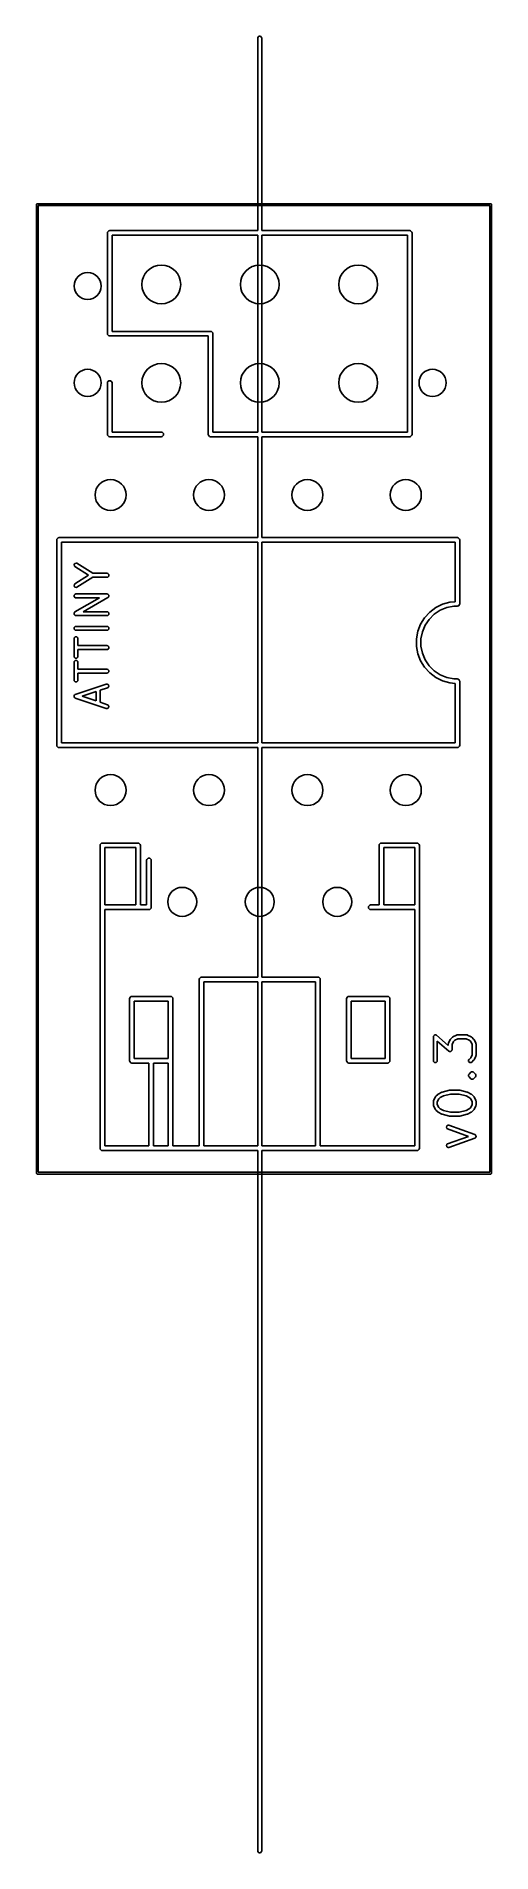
# Model space of a CAD drawing. Extents: x 146.8 to 158.5, y -137.9 to -91.1.
import ezdxf

# ---------------------------------------------------------------- set-up
doc = ezdxf.new("R2010")
doc.units = 0
doc.layers.add('BLACK', color=7, linetype='CONTINUOUS')

msp = doc.modelspace()

# ---------------------------------------------------------------- linework, layer by layer
at = {"layer": 'BLACK', "linetype": 'CONTINUOUS'}
for p, q in [((152.49, -91.1), (152.493806, -91.080866)), ((152.49, -96.07), (152.49, -91.1)), ((152.493806, -91.080866), (152.520866, -91.053806)), ((152.520866, -91.053806), (152.559134, -91.053806)), ((152.559134, -91.053806), (152.586194, -91.080866)), ((152.586194, -91.080866), (152.59, -91.1)), ((152.59, -91.1), (152.59, -96.07)), ((146.775, -95.4), (146.776903, -95.390433)), ((146.775, -120.4), (146.775, -95.4)), ((146.776903, -95.390433), (146.790433, -95.376903)), ((146.790433, -95.376903), (146.8, -95.375)), ((146.8, -95.375), (158.5, -95.375)), ((146.825, -95.425), (146.825, -120.375)), ((158.475, -95.425), (146.825, -95.425)), ((158.475, -120.375), (158.475, -95.425)), ((158.5, -95.375), (158.509567, -95.376903)), ((158.509567, -95.376903), (158.523097, -95.390433)), ((158.523097, -95.390433), (158.525, -95.4)), ((158.525, -95.4), (158.525, -120.4)), ((148.61, -96.13), (148.614567, -96.107039)), ((148.614567, -96.107039), (148.647039, -96.074567)), ((148.647039, -96.074567), (148.67, -96.07)), ((148.67, -96.07), (152.49, -96.07)), ((152.59, -96.07), (156.41, -96.07)), ((156.41, -96.07), (156.432961, -96.074567)), ((156.432961, -96.074567), (156.465433, -96.107039)), ((156.465433, -96.107039), (156.47, -96.13)), ((148.61, -98.73), (148.61, -96.13)), ((148.73, -96.19), (148.73, -98.67)), ((152.49, -96.19), (148.73, -96.19)), ((152.49, -101.27), (152.49, -96.19)), ((152.59, -96.19), (152.59, -101.27)), ((156.35, -96.19), (152.59, -96.19)), ((156.35, -101.27), (156.35, -96.19)), ((156.47, -96.13), (156.47, -101.33)), ((148.614567, -98.752961), (148.61, -98.73)), ((148.647039, -98.785433), (148.614567, -98.752961)), ((148.67, -98.79), (148.647039, -98.785433)), ((151.21, -98.79), (148.67, -98.79)), ((148.73, -98.67), (151.27, -98.67)), ((151.21, -101.33), (151.21, -98.79)), ((151.27, -98.67), (151.292961, -98.674567)), ((151.292961, -98.674567), (151.325433, -98.707039)), ((151.325433, -98.707039), (151.33, -98.73)), ((151.33, -98.73), (151.33, -101.27)), ((148.61, -100), (148.614567, -99.977039)), ((148.61, -101.33), (148.61, -100)), ((148.614567, -99.977039), (148.647039, -99.944567)), ((148.647039, -99.944567), (148.692961, -99.944567)), ((148.692961, -99.944567), (148.725433, -99.977039)), ((148.725433, -99.977039), (148.73, -100)), ((148.73, -100), (148.73, -101.27)), ((148.73, -101.27), (150, -101.27)), ((150, -101.27), (150.022961, -101.274567)), ((150.022961, -101.274567), (150.055433, -101.307039)), ((151.33, -101.27), (152.49, -101.27)), ((152.59, -101.27), (156.35, -101.27)), ((148.614567, -101.352961), (148.61, -101.33)), ((148.647039, -101.385433), (148.614567, -101.352961)), ((148.67, -101.39), (148.647039, -101.385433)), ((150, -101.39), (148.67, -101.39)), ((150.022961, -101.385433), (150, -101.39)), ((150.055433, -101.352961), (150.022961, -101.385433)), ((150.055433, -101.307039), (150.055433, -101.352961)), ((151.214567, -101.352961), (151.21, -101.33)), ((151.247039, -101.385433), (151.214567, -101.352961)), ((151.27, -101.39), (151.247039, -101.385433)), ((152.49, -101.39), (151.27, -101.39)), ((152.49, -103.995), (152.49, -101.39)), ((156.41, -101.39), (152.59, -101.39)), ((152.59, -101.39), (152.59, -103.995)), ((156.432961, -101.385433), (156.41, -101.39)), ((156.465433, -101.352961), (156.432961, -101.385433)), ((156.47, -101.33), (156.465433, -101.352961)), ((147.3, -104.055), (147.304567, -104.032039)), ((147.3, -109.355), (147.3, -104.055)), ((147.304567, -104.032039), (147.337039, -103.999567)), ((147.337039, -103.999567), (147.36, -103.995)), ((147.36, -103.995), (152.49, -103.995)), ((152.59, -103.995), (157.64, -103.995)), ((157.64, -103.995), (157.662961, -103.999567)), ((157.662961, -103.999567), (157.695433, -104.032039)), ((157.695433, -104.032039), (157.7, -104.055)), ((157.7, -104.055), (157.7, -105.705)), ((147.42, -104.115), (147.42, -109.295)), ((152.49, -104.115), (147.42, -104.115)), ((152.49, -109.295), (152.49, -104.115)), ((152.59, -104.115), (152.59, -109.295)), ((157.58, -104.115), (152.59, -104.115)), ((157.58, -105.650559), (157.58, -104.115)), ((147.74765, -104.69222), (147.768195, -104.659935)), ((147.755952, -104.729578), (147.74765, -104.69222)), ((147.770051, -104.743061), (147.755952, -104.729578)), ((147.768195, -104.659935), (147.805553, -104.651633)), ((148.12281, -104.967544), (147.770051, -104.743061)), ((147.770051, -105.192028), (148.12281, -104.967544)), ((147.805553, -104.651633), (147.823739, -104.658695)), ((147.823739, -104.658695), (148.230502, -104.917544)), ((148.230502, -105.017544), (147.823739, -105.276394)), ((148.230502, -104.917544), (148.596895, -104.917544)), ((148.596895, -105.017544), (148.230502, -105.017544)), ((148.596895, -104.917544), (148.616029, -104.92135)), ((148.616029, -105.013738), (148.596895, -105.017544)), ((148.616029, -104.92135), (148.643089, -104.94841)), ((148.643089, -104.986678), (148.616029, -105.013738)), ((148.643089, -104.94841), (148.643089, -104.986678)), ((147.74765, -105.242869), (147.755952, -105.205512)), ((147.768196, -105.275154), (147.74765, -105.242869)), ((147.750701, -105.481743), (147.777761, -105.454683)), ((147.750701, -105.520011), (147.750701, -105.481743)), ((147.755952, -105.205512), (147.770051, -105.192028)), ((147.805553, -105.283456), (147.768196, -105.275154)), ((147.777761, -105.454683), (147.796895, -105.450877)), ((147.796895, -105.450877), (148.596895, -105.450877)), ((147.823739, -105.276394), (147.805553, -105.283456)), ((148.596895, -105.450877), (148.616029, -105.454683)), ((148.616029, -105.454683), (148.620883, -105.459537)), ((148.620883, -105.459537), (148.62751, -105.461345)), ((148.62751, -105.461345), (148.633935, -105.472589)), ((148.633935, -105.472589), (148.643089, -105.481743)), ((148.643089, -105.481743), (148.643089, -105.488608)), ((148.643089, -105.488608), (148.646496, -105.494571)), ((148.646496, -105.494571), (148.643089, -105.507063)), ((148.643089, -105.507063), (148.643089, -105.520011)), ((147.747294, -105.964326), (147.750701, -105.951833)), ((147.750701, -105.970288), (147.747294, -105.964326)), ((147.777761, -105.547071), (147.750701, -105.520011)), ((147.750701, -105.938886), (147.755556, -105.93403)), ((147.750701, -105.951833), (147.750701, -105.938886)), ((147.750701, -105.977154), (147.750701, -105.970288)), ((147.755556, -105.93403), (147.757363, -105.927406)), ((147.757363, -105.927406), (147.772088, -105.914608)), ((147.772088, -105.914608), (148.408617, -105.550877)), ((147.796895, -105.550877), (147.777761, -105.547071)), ((148.408617, -105.550877), (147.796895, -105.550877)), ((148.621702, -105.544289), (147.985173, -105.90802)), ((147.985173, -105.90802), (148.596895, -105.90802)), ((148.596895, -105.90802), (148.616029, -105.911826)), ((148.616029, -105.911826), (148.643089, -105.938886)), ((148.636427, -105.531491), (148.621702, -105.544289)), ((148.638233, -105.524866), (148.636427, -105.531491)), ((148.643089, -105.520011), (148.638233, -105.524866)), ((148.643089, -105.938886), (148.643089, -105.977154)), ((156.794102, -106.066207), (156.925883, -105.921651)), ((157.040785, -105.974855), (156.909855, -106.105785)), ((156.925883, -105.921651), (157.081982, -105.80377)), ((157.194743, -105.871983), (157.040785, -105.974855)), ((157.081982, -105.80377), (157.257084, -105.716579)), ((157.365812, -105.801124), (157.194743, -105.871983)), ((157.257084, -105.716579), (157.445226, -105.663049)), ((157.547418, -105.765), (157.365812, -105.801124)), ((157.445226, -105.663049), (157.58, -105.650559)), ((157.64, -105.765), (157.547418, -105.765)), ((157.654056, -105.760433), (157.64, -105.765)), ((157.662961, -105.760433), (157.654056, -105.760433)), ((157.667247, -105.756146), (157.662961, -105.760433)), ((157.675267, -105.753541), (157.667247, -105.756146)), ((157.68965, -105.733743), (157.675267, -105.753541)), ((157.695433, -105.727961), (157.68965, -105.733743)), ((157.696029, -105.724964), (157.695433, -105.727961)), ((157.697063, -105.723541), (157.696029, -105.724964)), ((157.7, -105.705), (157.697063, -105.719766)), ((157.697063, -105.719766), (157.697063, -105.723541)), ((147.759856, -105.986309), (147.750701, -105.977154)), ((147.750701, -106.319838), (147.777761, -106.292778)), ((147.750701, -106.358106), (147.750701, -106.319838)), ((147.777761, -106.385166), (147.750701, -106.358106)), ((147.766281, -105.997552), (147.759856, -105.986309)), ((147.772905, -105.999358), (147.766281, -105.997552)), ((147.777761, -106.004214), (147.772905, -105.999358)), ((147.796895, -106.00802), (147.777761, -106.004214)), ((147.777761, -106.292778), (147.796895, -106.288972)), ((147.796895, -106.388972), (147.777761, -106.385166)), ((148.596895, -106.00802), (147.796895, -106.00802)), ((147.796895, -106.288972), (148.596895, -106.288972)), ((148.596895, -106.388972), (147.796895, -106.388972)), ((148.616029, -106.004214), (148.596895, -106.00802)), ((148.596895, -106.288972), (148.616029, -106.292778)), ((148.616029, -106.385166), (148.596895, -106.388972)), ((148.643089, -105.977154), (148.616029, -106.004214)), ((148.616029, -106.292778), (148.643089, -106.319838)), ((148.643089, -106.358106), (148.616029, -106.385166)), ((148.643089, -106.319838), (148.643089, -106.358106)), ((156.584522, -106.607196), (156.620465, -106.414917)), ((156.620465, -106.414917), (156.691127, -106.232517)), ((156.691127, -106.232517), (156.794102, -106.066207)), ((156.736124, -106.430812), (156.7, -106.612418)), ((156.806983, -106.259743), (156.736124, -106.430812)), ((156.909855, -106.105785), (156.806983, -106.259743)), ((147.746895, -106.605639), (147.750701, -106.586505)), ((147.746895, -107.062782), (147.746895, -106.605639)), ((147.750701, -106.586505), (147.777761, -106.559445)), ((147.777761, -106.559445), (147.816029, -106.559445)), ((147.816029, -106.559445), (147.843089, -106.586505)), ((147.843089, -106.586505), (147.846895, -106.605639)), ((147.846895, -106.605639), (147.846895, -106.784211)), ((147.846895, -106.784211), (148.596895, -106.784211)), ((148.596895, -106.884211), (147.846895, -106.884211)), ((147.846895, -106.884211), (147.846895, -107.062782)), ((148.596895, -106.784211), (148.616029, -106.788017)), ((148.616029, -106.880405), (148.596895, -106.884211)), ((148.616029, -106.788017), (148.643089, -106.815077)), ((148.643089, -106.853345), (148.616029, -106.880405)), ((148.643089, -106.815077), (148.643089, -106.853345)), ((156.584522, -106.802804), (156.584522, -106.607196)), ((156.620465, -106.995083), (156.584522, -106.802804)), ((156.7, -106.612418), (156.7, -106.797582)), ((156.7, -106.797582), (156.736124, -106.979188)), ((147.750701, -107.081916), (147.746895, -107.062782)), ((147.746895, -107.215163), (147.750701, -107.196029)), ((147.746895, -107.672306), (147.746895, -107.215163)), ((147.777761, -107.108976), (147.750701, -107.081916)), ((147.750701, -107.196029), (147.777761, -107.168969)), ((147.816029, -107.108976), (147.777761, -107.108976)), ((147.777761, -107.168969), (147.816029, -107.168969)), ((147.843089, -107.081916), (147.816029, -107.108976)), ((147.816029, -107.168969), (147.843089, -107.196029)), ((147.846895, -107.062782), (147.843089, -107.081916)), ((147.843089, -107.196029), (147.846895, -107.215163)), ((147.846895, -107.215163), (147.846895, -107.393735)), ((156.691127, -107.177483), (156.620465, -106.995083)), ((156.794102, -107.343793), (156.691127, -107.177483)), ((156.736124, -106.979188), (156.806983, -107.150257)), ((156.925883, -107.488349), (156.794102, -107.343793)), ((156.806983, -107.150257), (156.909855, -107.304215)), ((156.909855, -107.304215), (157.040785, -107.435145)), ((147.750701, -107.69144), (147.746895, -107.672306)), ((147.777761, -107.7185), (147.750701, -107.69144)), ((147.816029, -107.7185), (147.777761, -107.7185)), ((147.781084, -108.043919), (148.581084, -107.777253)), ((147.843089, -107.69144), (147.816029, -107.7185)), ((147.846895, -107.672306), (147.843089, -107.69144)), ((147.846895, -107.393735), (148.596895, -107.393735)), ((148.596895, -107.493735), (147.846895, -107.493735)), ((147.846895, -107.493735), (147.846895, -107.672306)), ((148.581084, -107.777253), (148.600439, -107.774813)), ((148.596895, -107.393735), (148.616029, -107.397541)), ((148.616029, -107.489929), (148.596895, -107.493735)), ((148.600439, -107.774813), (148.634668, -107.791927)), ((148.616029, -107.397541), (148.643089, -107.424601)), ((148.643089, -107.462869), (148.616029, -107.489929)), ((148.646769, -107.828231), (148.629655, -107.86246)), ((148.634668, -107.791927), (148.646769, -107.828231)), ((148.643089, -107.424601), (148.643089, -107.462869)), ((157.081982, -107.60623), (156.925883, -107.488349)), ((157.040785, -107.435145), (157.194743, -107.538017)), ((157.257084, -107.693421), (157.081982, -107.60623)), ((157.194743, -107.538017), (157.365812, -107.608876)), ((157.445226, -107.746951), (157.257084, -107.693421)), ((157.365812, -107.608876), (157.547418, -107.645)), ((157.58, -107.75944), (157.445226, -107.746951)), ((157.547418, -107.645), (157.64, -107.645)), ((157.58, -109.295), (157.58, -107.75944)), ((157.64, -107.645), (157.654056, -107.649567)), ((157.654056, -107.649567), (157.662961, -107.649567)), ((157.662961, -107.649567), (157.667247, -107.653853)), ((157.667247, -107.653853), (157.675267, -107.656459)), ((157.675267, -107.656459), (157.68965, -107.676256)), ((157.68965, -107.676256), (157.695433, -107.682039)), ((157.695433, -107.682039), (157.696029, -107.685035)), ((157.696029, -107.685035), (157.697063, -107.686459)), ((157.697063, -107.686459), (157.697063, -107.690233)), ((157.697063, -107.690233), (157.7, -107.705)), ((157.7, -107.705), (157.7, -109.355)), ((147.747021, -108.087809), (147.754108, -108.073632)), ((147.748202, -108.091353), (147.747021, -108.087809)), ((147.747021, -108.094897), (147.748202, -108.091353)), ((147.754108, -108.109073), (147.747021, -108.094897)), ((147.754108, -108.073632), (147.759122, -108.058593)), ((147.759122, -108.124113), (147.754108, -108.109073)), ((147.759122, -108.058593), (147.762464, -108.056922)), ((147.762464, -108.125783), (147.759122, -108.124113)), ((147.762464, -108.056922), (147.764135, -108.05358)), ((147.764135, -108.129126), (147.762464, -108.125783)), ((147.764135, -108.05358), (147.781084, -108.043919)), ((147.781084, -108.138787), (147.764135, -108.129126)), ((148.581083, -108.405454), (147.781084, -108.138787)), ((148.318323, -107.970248), (147.955008, -108.091353)), ((147.955008, -108.091353), (148.318323, -108.212458)), ((148.318323, -108.212458), (148.318323, -107.970248)), ((148.612707, -107.872121), (148.418323, -107.936915)), ((148.418323, -107.936915), (148.418323, -108.245791)), ((148.418323, -108.245791), (148.612706, -108.310586)), ((148.612706, -108.310586), (148.629655, -108.320247)), ((148.629655, -107.86246), (148.612707, -107.872121)), ((148.629655, -108.320247), (148.646769, -108.354476)), ((148.600439, -108.407894), (148.581083, -108.405454)), ((148.634668, -108.39078), (148.600439, -108.407894)), ((148.646769, -108.354476), (148.634668, -108.39078)), ((147.304567, -109.377961), (147.3, -109.355)), ((147.337039, -109.410433), (147.304567, -109.377961)), ((147.36, -109.415), (147.337039, -109.410433)), ((152.49, -109.415), (147.36, -109.415)), ((147.42, -109.295), (152.49, -109.295)), ((152.49, -115.34), (152.49, -109.415)), ((152.59, -109.295), (157.58, -109.295)), ((157.64, -109.415), (152.59, -109.415)), ((152.59, -109.415), (152.59, -115.34)), ((157.662961, -109.410433), (157.64, -109.415)), ((157.695433, -109.377961), (157.662961, -109.410433)), ((157.7, -109.355), (157.695433, -109.377961)), ((148.42, -111.94), (148.424567, -111.917039)), ((148.42, -119.76), (148.42, -111.94)), ((148.424567, -111.917039), (148.457039, -111.884567)), ((148.457039, -111.884567), (148.48, -111.88)), ((148.48, -111.88), (149.4, -111.88)), ((148.54, -112), (148.54, -113.48)), ((149.34, -112), (148.54, -112)), ((149.34, -113.48), (149.34, -112)), ((149.4, -111.88), (149.422961, -111.884567)), ((149.422961, -111.884567), (149.455433, -111.917039)), ((149.455433, -111.917039), (149.46, -111.94)), ((149.46, -111.94), (149.46, -113.48)), ((155.62, -111.94), (155.624567, -111.917039)), ((155.62, -113.48), (155.62, -111.94)), ((155.624567, -111.917039), (155.657039, -111.884567)), ((155.657039, -111.884567), (155.68, -111.88)), ((155.68, -111.88), (156.6, -111.88)), ((155.74, -112), (155.74, -113.48)), ((156.54, -112), (155.74, -112)), ((156.54, -113.48), (156.54, -112)), ((156.6, -111.88), (156.622961, -111.884567)), ((156.622961, -111.884567), (156.655433, -111.917039)), ((156.655433, -111.917039), (156.66, -111.94)), ((156.66, -111.94), (156.66, -119.76)), ((149.62, -112.325), (149.624567, -112.302039)), ((149.62, -113.48), (149.62, -112.325)), ((149.624567, -112.302039), (149.657039, -112.269567)), ((149.657039, -112.269567), (149.702961, -112.269567)), ((149.702961, -112.269567), (149.735433, -112.302039)), ((149.735433, -112.302039), (149.74, -112.325)), ((149.74, -112.325), (149.74, -113.54)), ((148.54, -113.48), (149.34, -113.48)), ((149.4, -113.6), (148.54, -113.6)), ((148.54, -113.6), (148.54, -119.7)), ((149.68, -113.6), (149.4, -113.6)), ((149.46, -113.48), (149.62, -113.48)), ((149.702961, -113.595433), (149.68, -113.6)), ((149.735433, -113.562961), (149.702961, -113.595433)), ((149.74, -113.54), (149.735433, -113.562961)), ((155.344567, -113.517039), (155.377039, -113.484567)), ((155.344567, -113.562961), (155.344567, -113.517039)), ((155.377039, -113.595433), (155.344567, -113.562961)), ((155.377039, -113.484567), (155.4, -113.48)), ((155.4, -113.6), (155.377039, -113.595433)), ((155.4, -113.48), (155.62, -113.48)), ((155.68, -113.6), (155.4, -113.6)), ((156.54, -113.6), (155.68, -113.6)), ((155.74, -113.48), (156.54, -113.48)), ((156.54, -119.7), (156.54, -113.6)), ((150.984567, -115.377039), (151.017039, -115.344567)), ((151.017039, -115.344567), (151.04, -115.34)), ((151.04, -115.34), (152.49, -115.34)), ((152.59, -115.34), (154.04, -115.34)), ((154.04, -115.34), (154.062961, -115.344567)), ((154.062961, -115.344567), (154.095433, -115.377039)), ((150.98, -115.4), (150.984567, -115.377039)), ((150.98, -119.7), (150.98, -115.4)), ((151.1, -115.46), (151.1, -119.7)), ((152.49, -115.46), (151.1, -115.46)), ((152.49, -119.7), (152.49, -115.46)), ((152.59, -115.46), (152.59, -119.7)), ((153.98, -115.46), (152.59, -115.46)), ((153.98, -119.7), (153.98, -115.46)), ((154.095433, -115.377039), (154.1, -115.4)), ((154.1, -115.4), (154.1, -119.7)), ((149.18, -115.9), (149.184567, -115.877039)), ((149.18, -117.5), (149.18, -115.9)), ((149.184567, -115.877039), (149.217039, -115.844567)), ((149.217039, -115.844567), (149.24, -115.84)), ((149.24, -115.84), (150.24, -115.84)), ((149.3, -115.96), (149.3, -117.44)), ((150.18, -115.96), (149.3, -115.96)), ((150.18, -117.44), (150.18, -115.96)), ((150.24, -115.84), (150.262961, -115.844567)), ((150.262961, -115.844567), (150.295433, -115.877039)), ((150.295433, -115.877039), (150.3, -115.9)), ((150.3, -115.9), (150.3, -117.5)), ((154.78, -115.9), (154.784567, -115.877039)), ((154.78, -117.5), (154.78, -115.9)), ((154.784567, -115.877039), (154.817039, -115.844567)), ((154.817039, -115.844567), (154.84, -115.84)), ((154.84, -115.84), (155.84, -115.84)), ((154.9, -115.96), (154.9, -117.44)), ((155.78, -115.96), (154.9, -115.96)), ((155.78, -117.44), (155.78, -115.96)), ((155.84, -115.84), (155.862961, -115.844567)), ((155.862961, -115.844567), (155.895433, -115.877039)), ((155.895433, -115.877039), (155.9, -115.9)), ((155.9, -115.9), (155.9, -117.5)), ((157.022419, -116.88183), (157.025193, -116.867883)), ((157.022419, -117.500877), (157.022419, -116.88183)), ((157.025055, -116.865811), (157.025767, -116.864996)), ((157.025193, -116.867883), (157.025055, -116.865811)), ((157.025767, -116.864996), (157.026225, -116.862696)), ((157.026225, -116.862696), (157.038665, -116.850255)), ((157.038665, -116.850255), (157.050254, -116.837011)), ((157.050254, -116.837011), (157.052028, -116.836892)), ((157.052028, -116.836892), (157.053285, -116.835636)), ((157.053285, -116.835636), (157.070884, -116.835636)), ((157.070884, -116.835636), (157.088438, -116.834466)), ((157.088438, -116.834466), (157.09047, -116.835636)), ((157.09047, -116.835636), (157.091553, -116.835636)), ((157.091553, -116.835636), (157.093023, -116.837106)), ((157.093023, -116.837106), (157.105344, -116.844201)), ((157.105344, -116.844201), (157.403371, -117.104974)), ((157.420446, -117.252792), (157.122419, -116.992018)), ((157.122419, -116.992018), (157.122419, -117.500877)), ((157.403371, -117.072306), (157.403859, -117.069849)), ((157.403371, -117.104974), (157.403371, -117.072306)), ((157.403497, -117.068761), (157.405613, -117.061033)), ((157.403859, -117.069849), (157.403497, -117.068761)), ((157.405613, -117.061033), (157.407177, -117.053172)), ((157.407177, -117.053172), (157.407988, -117.05236)), ((157.407988, -117.05236), (157.40865, -117.049945)), ((157.40865, -117.049945), (157.456268, -116.954708)), ((157.456268, -116.954708), (157.461183, -116.948374)), ((157.461183, -116.948374), (157.465635, -116.941713)), ((157.465635, -116.941713), (157.513253, -116.894094)), ((157.503371, -117.215163), (157.500596, -117.229109)), ((157.500596, -117.229109), (157.500735, -117.231182)), ((157.542082, -117.006685), (157.503371, -117.084109)), ((157.503371, -117.084109), (157.503371, -117.215163)), ((157.513253, -116.894094), (157.519919, -116.889639)), ((157.519919, -116.889639), (157.526248, -116.884728)), ((157.526248, -116.884728), (157.621486, -116.837109)), ((157.578227, -116.970541), (157.542082, -117.006685)), ((157.655651, -116.93183), (157.578227, -116.970541)), ((157.621486, -116.837109), (157.623901, -116.836447)), ((157.623901, -116.836447), (157.624713, -116.835636)), ((157.624713, -116.835636), (157.632574, -116.834072)), ((157.632574, -116.834072), (157.640302, -116.831956)), ((157.640302, -116.831956), (157.64139, -116.832318)), ((157.64139, -116.832318), (157.643847, -116.83183)), ((157.643847, -116.83183), (157.881942, -116.83183)), ((157.870139, -116.93183), (157.655651, -116.93183)), ((157.947561, -116.970541), (157.870139, -116.93183)), ((157.881942, -116.83183), (157.884398, -116.832318)), ((157.884398, -116.832318), (157.885487, -116.831956)), ((157.885487, -116.831956), (157.893214, -116.834072)), ((157.893214, -116.834072), (157.901076, -116.835636)), ((157.901076, -116.835636), (157.901887, -116.836447)), ((157.901887, -116.836447), (157.904303, -116.837109)), ((157.904303, -116.837109), (157.99954, -116.884727)), ((157.983708, -117.006687), (157.947561, -116.970541)), ((158.022419, -117.084109), (157.983708, -117.006687)), ((157.99954, -116.884727), (158.005868, -116.889638)), ((158.005868, -116.889638), (158.012535, -116.894093)), ((158.012535, -116.894093), (158.060155, -116.941712)), ((158.022419, -117.346216), (158.022419, -117.084109)), ((158.060155, -116.941712), (158.064609, -116.948378)), ((158.064609, -116.948378), (158.069521, -116.954707)), ((158.069521, -116.954707), (158.11714, -117.049945)), ((158.11714, -117.049945), (158.117801, -117.05236)), ((158.117801, -117.05236), (158.118613, -117.053172)), ((158.118613, -117.053172), (158.120176, -117.061033)), ((158.120176, -117.061033), (158.122293, -117.068761)), ((158.122293, -117.068761), (158.12193, -117.069849)), ((158.12193, -117.069849), (158.122419, -117.072306)), ((158.122419, -117.072306), (158.122419, -117.35802)), ((149.184567, -117.522961), (149.18, -117.5)), ((149.217039, -117.555433), (149.184567, -117.522961)), ((149.24, -117.56), (149.217039, -117.555433)), ((149.68, -117.56), (149.24, -117.56)), ((149.3, -117.44), (150.18, -117.44)), ((149.68, -119.7), (149.68, -117.56)), ((149.8, -117.56), (149.8, -119.7)), ((150.18, -117.56), (149.8, -117.56)), ((150.18, -119.7), (150.18, -117.56)), ((150.3, -117.5), (150.3, -119.7)), ((154.784567, -117.522961), (154.78, -117.5)), ((154.817039, -117.555433), (154.784567, -117.522961)), ((154.84, -117.56), (154.817039, -117.555433)), ((155.84, -117.56), (154.84, -117.56)), ((154.9, -117.44), (155.78, -117.44)), ((155.862961, -117.555433), (155.84, -117.56)), ((155.895433, -117.522961), (155.862961, -117.555433)), ((155.9, -117.5), (155.895433, -117.522961)), ((157.026225, -117.520011), (157.022419, -117.500877)), ((157.053285, -117.547071), (157.026225, -117.520011)), ((157.091553, -117.547071), (157.053285, -117.547071)), ((157.118613, -117.520011), (157.091553, -117.547071)), ((157.122419, -117.500877), (157.118613, -117.520011)), ((157.432766, -117.259886), (157.420446, -117.252792)), ((157.434237, -117.261357), (157.432766, -117.259886)), ((157.43532, -117.261357), (157.434237, -117.261357)), ((157.437352, -117.262527), (157.43532, -117.261357)), ((157.454906, -117.261357), (157.437352, -117.262527)), ((157.472505, -117.261357), (157.454906, -117.261357)), ((157.473761, -117.2601), (157.472505, -117.261357)), ((157.475536, -117.259982), (157.473761, -117.2601)), ((157.487124, -117.246737), (157.475536, -117.259982)), ((157.499565, -117.234297), (157.487124, -117.246737)), ((157.500022, -117.231996), (157.499565, -117.234297)), ((157.500735, -117.231182), (157.500022, -117.231996)), ((157.930986, -117.481742), (157.941825, -117.465521)), ((157.930986, -117.520011), (157.930986, -117.481742)), ((157.958045, -117.547071), (157.930986, -117.520011)), ((157.941825, -117.465521), (157.983708, -117.423638)), ((157.996314, -117.547071), (157.958045, -117.547071)), ((157.983708, -117.423638), (158.022419, -117.346216)), ((158.012535, -117.536233), (157.996314, -117.547071)), ((158.060155, -117.488614), (158.012535, -117.536233)), ((158.064609, -117.481947), (158.060155, -117.488614)), ((158.069521, -117.475619), (158.064609, -117.481947)), ((158.11714, -117.380381), (158.069521, -117.475619)), ((158.117801, -117.377965), (158.11714, -117.380381)), ((158.118613, -117.377154), (158.117801, -117.377965)), ((158.120176, -117.369292), (158.118613, -117.377154)), ((158.122293, -117.361565), (158.120176, -117.369292)), ((158.122419, -117.35802), (158.12193, -117.360476)), ((158.12193, -117.360476), (158.122293, -117.361565)), ((157.930986, -117.862694), (157.941825, -117.846473)), ((157.930986, -117.862695), (157.930986, -117.862694)), ((157.930986, -117.900964), (157.930986, -117.862695)), ((157.941825, -117.917185), (157.930986, -117.900964)), ((157.941825, -117.846473), (157.989445, -117.798854)), ((157.989445, -117.964804), (157.941825, -117.917185)), ((157.989445, -117.798854), (158.005666, -117.788016)), ((158.005666, -117.975642), (157.989445, -117.964804)), ((158.005666, -117.788016), (158.043935, -117.788016)), ((158.043935, -117.975642), (158.005666, -117.975642)), ((158.043935, -117.788016), (158.043937, -117.788018)), ((158.043937, -117.975639), (158.043935, -117.975642)), ((158.043937, -117.788018), (158.060155, -117.798855)), ((158.060155, -117.964803), (158.043937, -117.975639)), ((158.060155, -117.798855), (158.107774, -117.846473)), ((158.107774, -117.917185), (158.060155, -117.964803)), ((158.107774, -117.846473), (158.118613, -117.862694)), ((158.118613, -117.900964), (158.107774, -117.917185)), ((158.118613, -117.862694), (158.118613, -117.862695)), ((158.118613, -117.862695), (158.118613, -117.900964)), ((157.022419, -118.548496), (157.022907, -118.546039)), ((157.022419, -118.643734), (157.022419, -118.548496)), ((157.022545, -118.544951), (157.024661, -118.537223)), ((157.022907, -118.546039), (157.022545, -118.544951)), ((157.024661, -118.537223), (157.026225, -118.529362)), ((157.026225, -118.529362), (157.027036, -118.52855)), ((157.027036, -118.52855), (157.027698, -118.526135)), ((157.027698, -118.526135), (157.075316, -118.430898)), ((157.075316, -118.430898), (157.080231, -118.424564)), ((157.080231, -118.424564), (157.084683, -118.417903)), ((157.084683, -118.417903), (157.132301, -118.370284)), ((157.16113, -118.482875), (157.122419, -118.560299)), ((157.122419, -118.560299), (157.122419, -118.631931)), ((157.122419, -118.631931), (157.16113, -118.709354)), ((157.132301, -118.370284), (157.138967, -118.365829)), ((157.138967, -118.365829), (157.145296, -118.360918)), ((157.145296, -118.360918), (157.240534, -118.313299)), ((157.197275, -118.446731), (157.16113, -118.482875)), ((157.280347, -118.405195), (157.197275, -118.446731)), ((157.240534, -118.313299), (157.245815, -118.311852)), ((157.245815, -118.311852), (157.250768, -118.309513)), ((157.250768, -118.309513), (157.441244, -118.261894)), ((157.459526, -118.360401), (157.280347, -118.405195)), ((157.441244, -118.261894), (157.447361, -118.261596)), ((157.447361, -118.261596), (157.453371, -118.260401)), ((157.453371, -118.260401), (157.691466, -118.260401)), ((157.685311, -118.360401), (157.459526, -118.360401)), ((157.864491, -118.405196), (157.685311, -118.360401)), ((157.691466, -118.260401), (157.697475, -118.261596)), ((157.697475, -118.261596), (157.703593, -118.261894)), ((157.703593, -118.261894), (157.894069, -118.309513)), ((157.947561, -118.446731), (157.864491, -118.405196)), ((157.894069, -118.309513), (157.899021, -118.311852)), ((157.899021, -118.311852), (157.904303, -118.313299)), ((157.904303, -118.313299), (157.99954, -118.360917)), ((157.983708, -118.482877), (157.947561, -118.446731)), ((158.022419, -118.560299), (157.983708, -118.482877)), ((157.983708, -118.709352), (158.022419, -118.63193)), ((157.99954, -118.360917), (158.005868, -118.365828)), ((158.005868, -118.365828), (158.012535, -118.370283)), ((158.012535, -118.370283), (158.060155, -118.417902)), ((158.022419, -118.63193), (158.022419, -118.560299)), ((158.060155, -118.417902), (158.064609, -118.424568)), ((158.064609, -118.424568), (158.069521, -118.430897)), ((158.069521, -118.430897), (158.11714, -118.526135)), ((158.11714, -118.526135), (158.117801, -118.52855)), ((158.117801, -118.52855), (158.118613, -118.529362)), ((158.118613, -118.529362), (158.120176, -118.537223)), ((158.120176, -118.537223), (158.122293, -118.544951)), ((158.122293, -118.544951), (158.12193, -118.546039)), ((158.12193, -118.546039), (158.122419, -118.548496)), ((158.122419, -118.548496), (158.122419, -118.643734)), ((157.022907, -118.64619), (157.022419, -118.643734)), ((157.022545, -118.647279), (157.022907, -118.64619)), ((157.024661, -118.655006), (157.022545, -118.647279)), ((157.026225, -118.662868), (157.024661, -118.655006)), ((157.027036, -118.663679), (157.026225, -118.662868)), ((157.027698, -118.666095), (157.027036, -118.663679)), ((157.075316, -118.761332), (157.027698, -118.666095)), ((157.080231, -118.767665), (157.075316, -118.761332)), ((157.084683, -118.774327), (157.080231, -118.767665)), ((157.132301, -118.821946), (157.084683, -118.774327)), ((157.138967, -118.8264), (157.132301, -118.821946)), ((157.145296, -118.831312), (157.138967, -118.8264)), ((157.240534, -118.878931), (157.145296, -118.831312)), ((157.16113, -118.709354), (157.197275, -118.745498)), ((157.197275, -118.745498), (157.280347, -118.787034)), ((157.245815, -118.880377), (157.240534, -118.878931)), ((157.250768, -118.882717), (157.245815, -118.880377)), ((157.441244, -118.930336), (157.250768, -118.882717)), ((157.280347, -118.787034), (157.459526, -118.831829)), ((157.447361, -118.930633), (157.441244, -118.930336)), ((157.453371, -118.931829), (157.447361, -118.930633)), ((157.691466, -118.931829), (157.453371, -118.931829)), ((157.459526, -118.831829), (157.685311, -118.831829)), ((157.685311, -118.831829), (157.864491, -118.787034)), ((157.697475, -118.930633), (157.691466, -118.931829)), ((157.703593, -118.930336), (157.697475, -118.930633)), ((157.894069, -118.882717), (157.703593, -118.930336)), ((157.864491, -118.787034), (157.947561, -118.745498)), ((157.899021, -118.880377), (157.894069, -118.882717)), ((157.904303, -118.878931), (157.899021, -118.880377)), ((157.99954, -118.831313), (157.904303, -118.878931)), ((157.947561, -118.745498), (157.983708, -118.709352)), ((158.005868, -118.826401), (157.99954, -118.831313)), ((158.012535, -118.821947), (158.005868, -118.826401)), ((158.060155, -118.774328), (158.012535, -118.821947)), ((158.064609, -118.767661), (158.060155, -118.774328)), ((158.069521, -118.761333), (158.064609, -118.767661)), ((158.11714, -118.666095), (158.069521, -118.761333)), ((158.117801, -118.663679), (158.11714, -118.666095)), ((158.118613, -118.662868), (158.117801, -118.663679)), ((158.120176, -118.655006), (158.118613, -118.662868)), ((158.122293, -118.647279), (158.120176, -118.655006)), ((158.122419, -118.643734), (158.12193, -118.64619)), ((158.12193, -118.64619), (158.122293, -118.647279)), ((157.355814, -119.217646), (157.368685, -119.181607)), ((157.372196, -119.25223), (157.355814, -119.217646)), ((157.368685, -119.181607), (157.403269, -119.165225)), ((157.388935, -119.26225), (157.372196, -119.25223)), ((157.923758, -119.453258), (157.388935, -119.26225)), ((157.388935, -119.644266), (157.923758, -119.453258)), ((157.403269, -119.165225), (157.422569, -119.168076)), ((157.422569, -119.168076), (158.089236, -119.406171)), ((158.089236, -119.500345), (157.422569, -119.73844)), ((158.089236, -119.406171), (158.105975, -119.416191)), ((158.105975, -119.490325), (158.089236, -119.500345)), ((158.105975, -119.416191), (158.107103, -119.418573)), ((158.107103, -119.487942), (158.105975, -119.490325)), ((158.107103, -119.418573), (158.109486, -119.419702)), ((158.109486, -119.486814), (158.107103, -119.487942)), ((158.109486, -119.419702), (158.115148, -119.435557)), ((158.115148, -119.470958), (158.109486, -119.486814)), ((158.115148, -119.435557), (158.122357, -119.450775)), ((158.122357, -119.455741), (158.115148, -119.470958)), ((158.122357, -119.450775), (158.12147, -119.453258)), ((158.12147, -119.453258), (158.122357, -119.455741)), ((148.424567, -119.782961), (148.42, -119.76)), ((148.457039, -119.815433), (148.424567, -119.782961)), ((148.48, -119.82), (148.457039, -119.815433)), ((152.49, -119.82), (148.48, -119.82)), ((148.54, -119.7), (149.68, -119.7)), ((149.8, -119.7), (150.18, -119.7)), ((150.3, -119.7), (150.98, -119.7)), ((151.1, -119.7), (152.49, -119.7)), ((152.49, -137.9), (152.49, -119.82)), ((152.59, -119.7), (153.98, -119.7)), ((156.6, -119.82), (152.59, -119.82)), ((152.59, -119.82), (152.59, -137.9)), ((154.1, -119.7), (156.54, -119.7)), ((156.622961, -119.815433), (156.6, -119.82)), ((156.655433, -119.782961), (156.622961, -119.815433)), ((156.66, -119.76), (156.655433, -119.782961)), ((157.355814, -119.68887), (157.372196, -119.654286)), ((157.368685, -119.724909), (157.355814, -119.68887)), ((157.403269, -119.741291), (157.368685, -119.724909)), ((157.372196, -119.654286), (157.388935, -119.644266)), ((157.422569, -119.73844), (157.403269, -119.741291)), ((146.776903, -120.409567), (146.775, -120.4)), ((146.790433, -120.423097), (146.776903, -120.409567)), ((146.8, -120.425), (146.790433, -120.423097)), ((158.5, -120.425), (146.8, -120.425)), ((146.825, -120.375), (158.475, -120.375)), ((158.509567, -120.423097), (158.5, -120.425)), ((158.523097, -120.409567), (158.509567, -120.423097)), ((158.525, -120.4), (158.523097, -120.409567)), ((152.493806, -137.919134), (152.49, -137.9)), ((152.520866, -137.946194), (152.493806, -137.919134)), ((152.559134, -137.946194), (152.520866, -137.946194)), ((152.586194, -137.919134), (152.559134, -137.946194)), ((152.59, -137.9), (152.586194, -137.919134))]:
    msp.add_line(p, q, dxfattribs=at)
at = {"layer": 'BLACK'}
for centre, radius in [((150, -97.46), 0.5), ((150, -97.46), 0.5), ((152.54, -97.46), 0.5), ((152.54, -97.46), 0.5), ((155.08, -97.46), 0.5), ((155.08, -97.46), 0.5), ((148.1, -97.5), 0.35), ((148.1, -97.5), 0.35), ((148.1, -100), 0.35), ((148.1, -100), 0.35), ((150, -100), 0.5), ((150, -100), 0.5), ((152.54, -100), 0.5), ((152.54, -100), 0.5), ((155.08, -100), 0.5), ((155.08, -100), 0.5), ((157, -100), 0.35), ((157, -100), 0.35), ((148.69, -102.895), 0.4), ((148.69, -102.895), 0.4), ((151.23, -102.895), 0.4), ((151.23, -102.895), 0.4), ((153.77, -102.895), 0.4), ((153.77, -102.895), 0.4), ((156.31, -102.895), 0.4), ((156.31, -102.895), 0.4), ((148.69, -110.515), 0.4), ((148.69, -110.515), 0.4), ((151.23, -110.515), 0.4), ((151.23, -110.515), 0.4), ((153.77, -110.515), 0.4), ((153.77, -110.515), 0.4), ((156.31, -110.515), 0.4), ((156.31, -110.515), 0.4), ((150.54, -113.4), 0.375), ((150.54, -113.4), 0.375), ((152.54, -113.4), 0.375), ((152.54, -113.4), 0.375), ((154.54, -113.4), 0.375), ((154.54, -113.4), 0.375)]:
    msp.add_circle(centre, radius, dxfattribs=at)
at = {"layer": 'WHITE'}
for centre, radius in [((150, -97.46), 0.5), ((152.54, -97.46), 0.5), ((155.08, -97.46), 0.5), ((148.1, -97.5), 0.35), ((148.1, -100), 0.35), ((150, -100), 0.5), ((152.54, -100), 0.5), ((155.08, -100), 0.5), ((157, -100), 0.35), ((148.69, -102.895), 0.4), ((151.23, -102.895), 0.4), ((153.77, -102.895), 0.4), ((156.31, -102.895), 0.4), ((148.69, -110.515), 0.4), ((151.23, -110.515), 0.4), ((153.77, -110.515), 0.4), ((156.31, -110.515), 0.4), ((150.54, -113.4), 0.375), ((152.54, -113.4), 0.375), ((154.54, -113.4), 0.375)]:
    msp.add_circle(centre, radius, dxfattribs=at)

doc.saveas('drawing.dxf')
